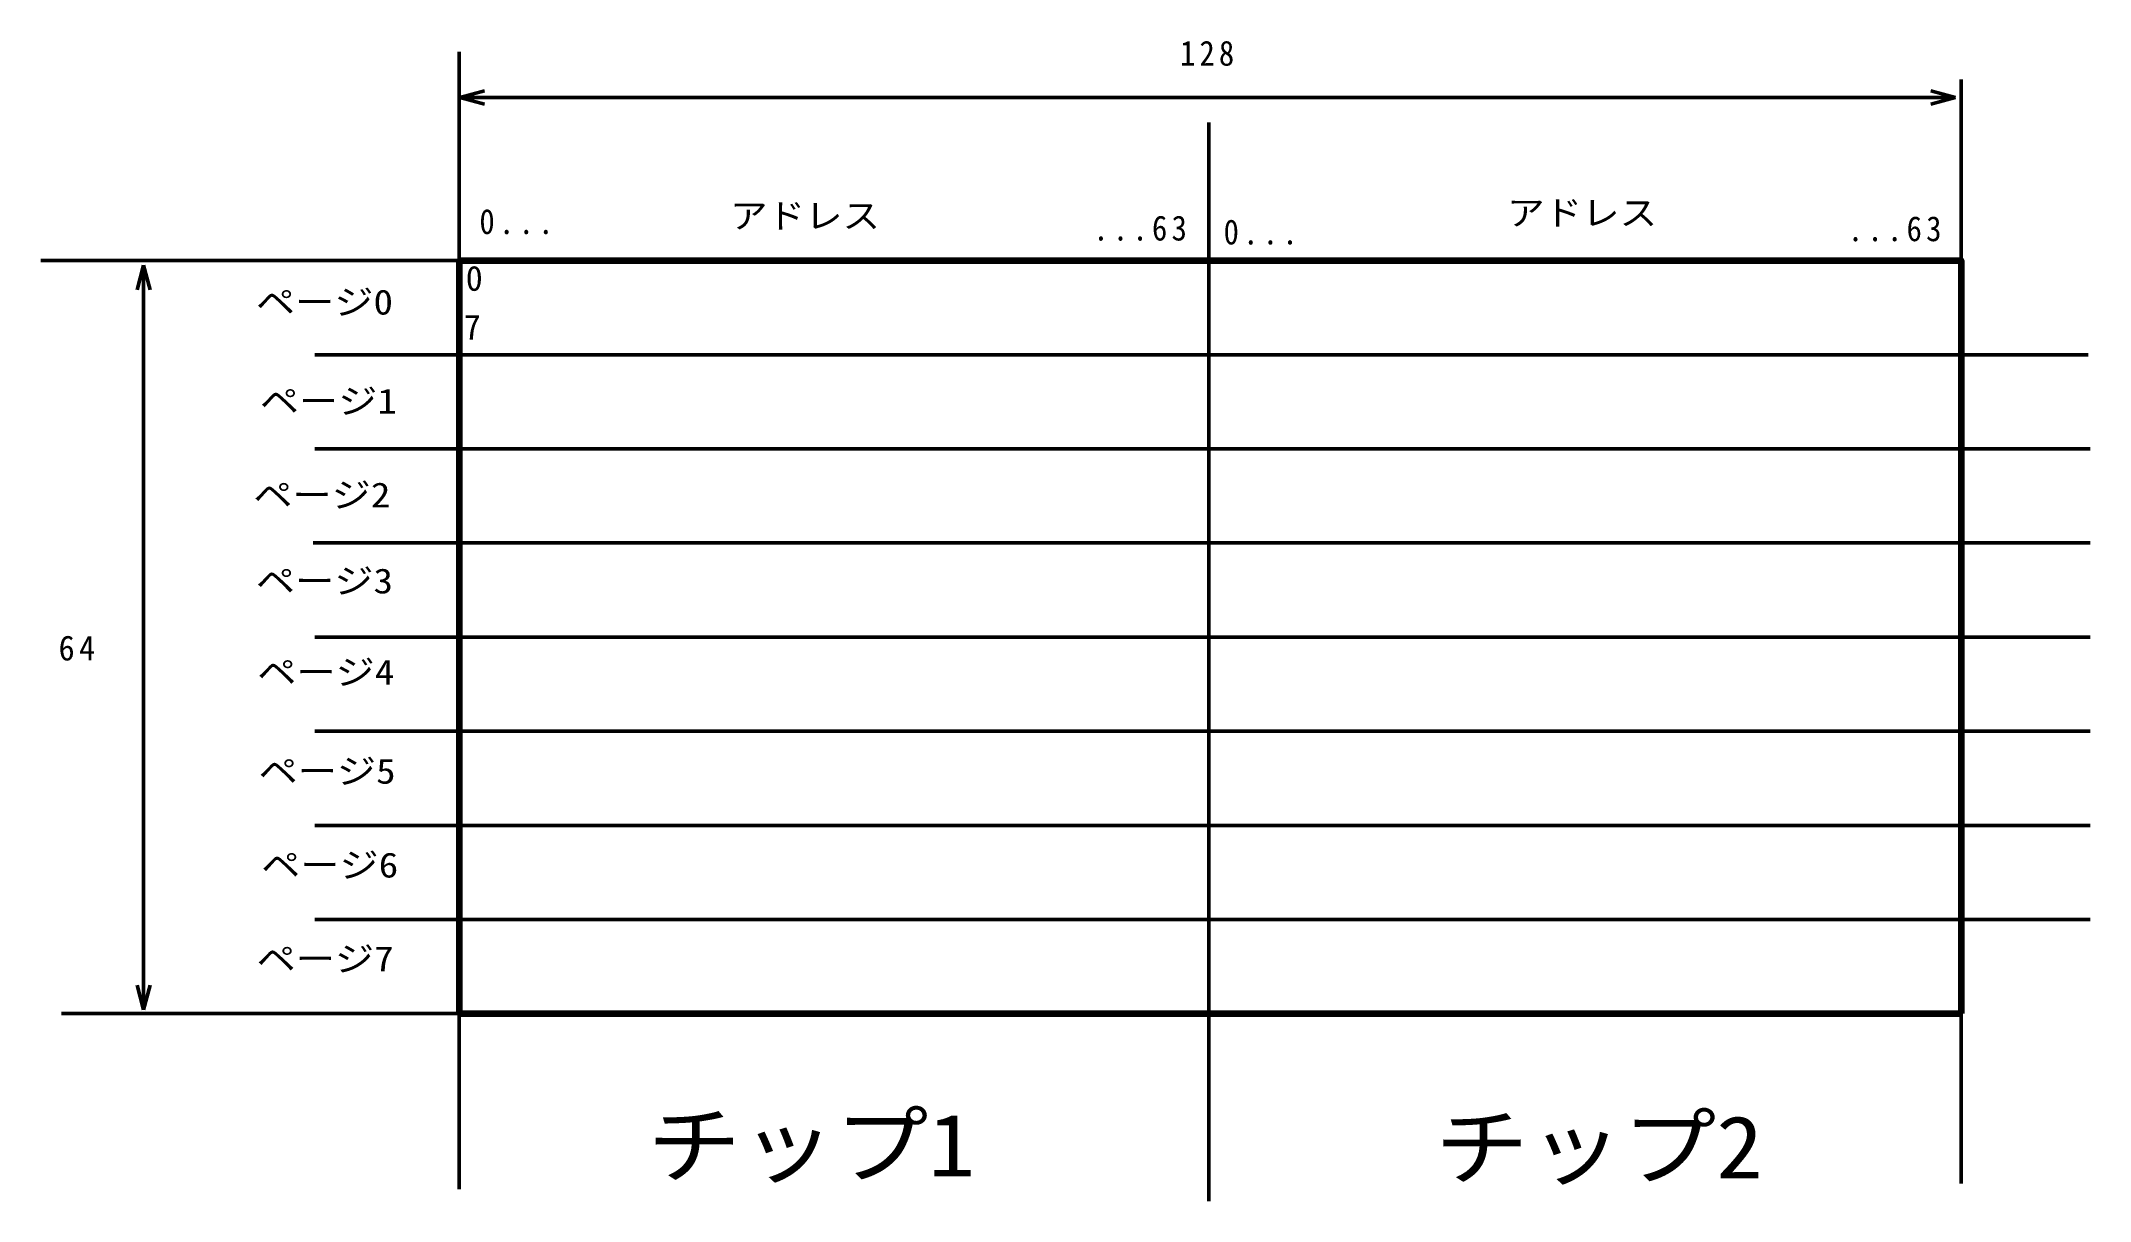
# Model space of a CAD drawing. Units: millimetres on the paper. Extents: x -140 to 101, y -59 to 77.
import ezdxf
from ezdxf.enums import TextEntityAlignment as Align

# ---------------------------------------------------------------- set-up
doc = ezdxf.new("R2010")
doc.units = ezdxf.units.MM
doc.layers.add('0-0', color=7, linetype='Continuous', lineweight=50)
doc.styles.add('ＭＳ ゴシック', font='')
doc.styles.get('ＭＳ ゴシック').set_extended_font_data('MS Gothic')

msp = doc.modelspace()

# ---------------------------------------------------------------- linework, layer by layer
at = {"layer": '0-0'}
for p, q in [((-90.954, 51.118), (-90.954, 75.61)), ((85.377, 51.118), (85.377, 72.397)), ((-90.86, 70.255), (-87.962, 71.031)), ((-90.86, 70.255), (84.714, 70.255)), ((-90.86, 70.255), (-87.962, 69.479)), ((84.714, 70.255), (81.816, 71.031)), ((84.714, 70.255), (81.816, 69.479)), ((-2.954, 51.118), (-2.954, 67.348)), ((-90.954, 51.118), (-140.051, 51.118)), ((-128.002, 50.594), (-128.778, 47.696)), ((-128.002, 50.594), (-128.002, -36.849)), ((-128.002, 50.594), (-127.225, 47.696)), ((-2.954, 51.118), (-2.954, -37.303)), ((-107.885, 40.066), (100.279, 40.066)), ((-107.885, 29.013), (100.508, 29.013)), ((-108.115, 17.961), (100.508, 17.961)), ((-107.885, 6.908), (100.508, 6.908)), ((-107.885, -4.145), (100.508, -4.145)), ((-107.885, -15.197), (100.508, -15.197)), ((-107.885, -26.25), (100.508, -26.25)), ((-128.002, -36.849), (-128.778, -33.951)), ((-128.002, -36.849), (-127.225, -33.951)), ((-90.954, -37.303), (-137.641, -37.303)), ((-90.954, -37.303), (-90.954, -57.925)), ((-2.954, -37.303), (-2.954, -59.302)), ((85.377, -37.303), (85.377, -57.237))]:
    msp.add_line(p, q, dxfattribs=at)
at = {"layer": '0-0', "lineweight": 100}
for p, q in [((-90.954, 51.118), (-90.954, -37.303)), ((-90.954, -37.303), (85.377, -37.303))]:
    msp.add_line(p, q, dxfattribs=at)
msp.add_lwpolyline([(-90.954, 51.118), (85.377, 51.118), (85.377, -37.303)], dxfattribs=at)

# ---------------------------------------------------------------- texts
at = {"layer": '0-0', "style": 'ＭＳ ゴシック'}
for s, height, width, p in [('アドレス', 2.933, 1.1, (-59.149, 54.036)), ('アドレス', 2.933, 1.1, (32.08, 54.381)), ('ページ0', 2.933, 1.15, (-114.818, 43.9)), ('ページ1', 2.933, 1.15, (-114.359, 32.271)), ('ページ2', 2.933, 1.15, (-115.124, 21.255)), ('ページ3', 2.933, 1.15, (-114.818, 11.157)), ('ページ4', 2.933, 1.15, (-114.665, 0.446)), ('ページ5', 2.933, 1.15, (-114.512, -11.182)), ('ページ6', 2.933, 1.15, (-114.206, -22.199)), ('ページ7', 2.933, 1.15, (-114.741, -33.215)), ('チップ1', 7.331, 1.1, (-68.869, -58.614)), ('チップ2', 7.331, 1.1, (23.623, -58.843))]:
    msp.add_text(s, height=height, dxfattribs=dict(at, width=width)).set_placement(p, align=Align.BOTTOM_LEFT)
for s, p in [('0', (-90.184, 46.692)), ('7', (-90.413, 40.954))]:
    msp.add_text(s, height=2.933, dxfattribs=at).set_placement(p, align=Align.BOTTOM_LEFT)
at = {"layer": '0-0', "char_height": 2.933, "attachment_point": 7, "style": 'ＭＳ ゴシック'}
for s, insert in [('\\T1.27;\\W0.9;128', (-6.324, 73.953)), ('\\T1.28;\\W0.9;0...', (-88.577, 54.189)), ('\\T1.28;\\W0.9;...63', (-16.512, 53.424)), ('\\T1.28;\\W0.9;0...', (-1.211, 52.965)), ('\\T1.28;\\W0.9;...63', (72.078, 53.348)), ('\\T1.27;\\W0.95;64', (-137.985, 4.118))]:
    msp.add_mtext(s, dxfattribs=dict(at, insert=insert))

doc.saveas('drawing.dxf')
